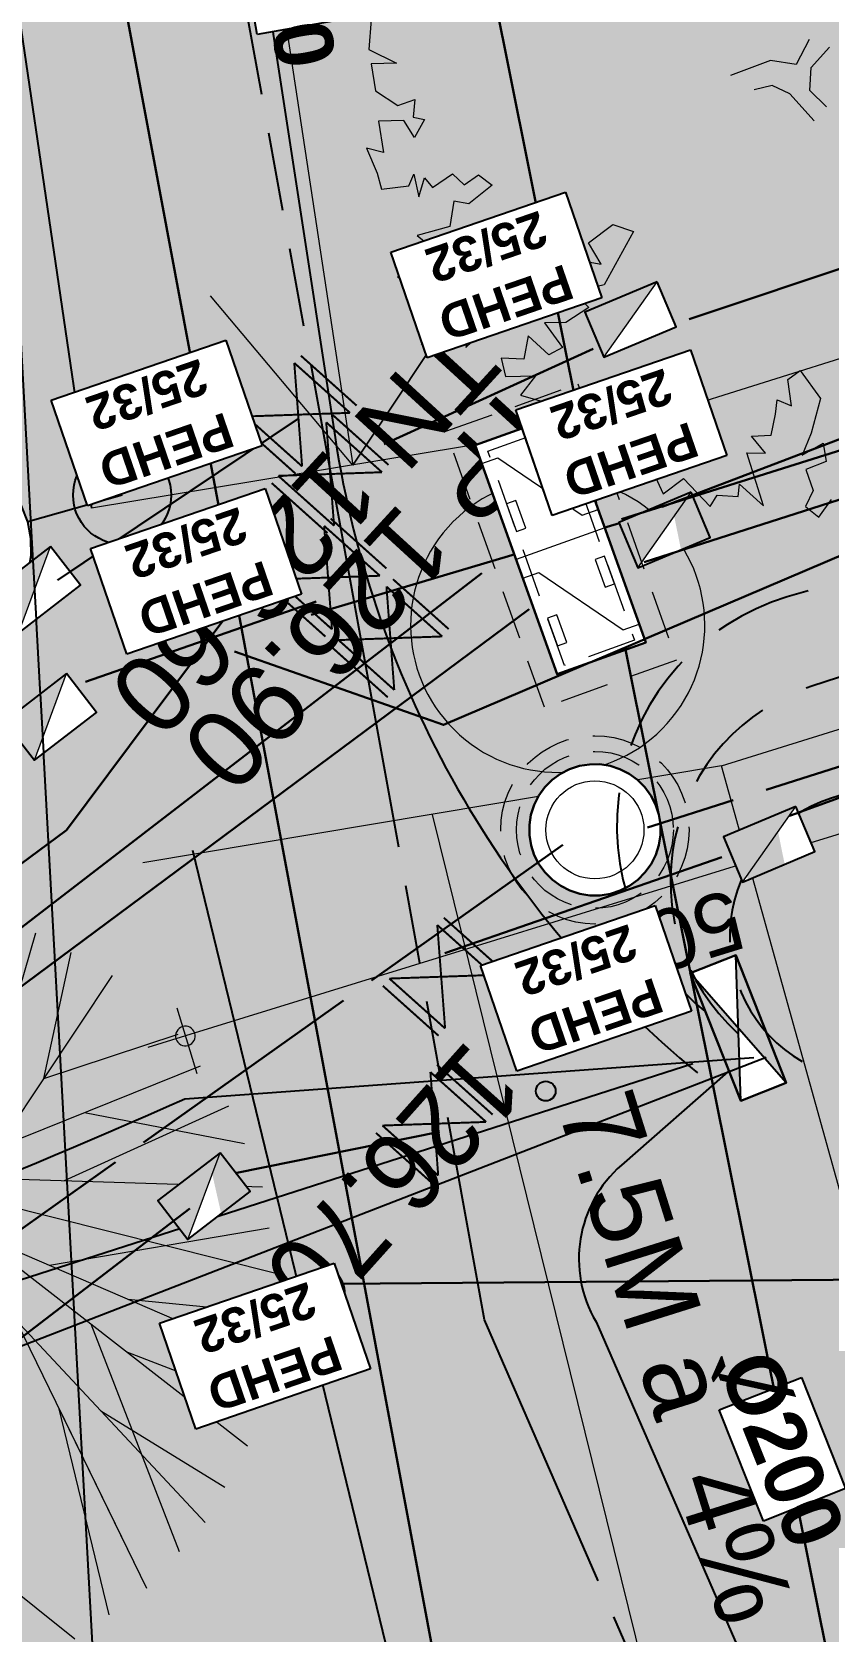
# Model space of a CAD drawing. Header units: metres. Extents: x -2858 to 512, y -1995 to 1252.
# Drawn here: x -434.1 to -430.03, y -148.39 to -140.23 of the extents above; entities that cross this region are included whole.
import ezdxf
from ezdxf.enums import TextEntityAlignment as Align
from ezdxf.lldxf.tags import DXFTag

# ---------------------------------------------------------------- set-up
doc = ezdxf.new("R2010")
doc.units = ezdxf.units.M
doc.header["$PDMODE"] = 33
doc.header["$PDSIZE"] = 0.1
for name, pattern in [('AEP-2', [3.9, 2.5, -0.2, 0.4, -0.2, 0.4, -0.2]), ('AEP-3', [3.3, 2.5, -0.2, 0.4, -0.2]), ('CACHE', [0.375, 0.25, -0.125]), ('CACHEX1', [0.375, 0.25, -0.125]), ('CACHEX2', [0.75, 0.5, -0.25]), ('EU-160', [1.425, 1.25, -0.175]), ('EU-200', [2.85, 2.5, -0.35])]:
    doc.linetypes.add(name, pattern=pattern)
for name, color, linetype in [('&G_05_VU_02', 7, 'Continuous'), ('06-EU-TXT', 24, 'Continuous'), ('07-AEP-CFR', 94, 'Continuous'), ('07-AEP-RES', 94, 'AEP-2'), ('07-AEP-TXT', 94, 'Continuous'), ('0801 RES AEP EQUIPMT', 5, 'Continuous'), ('09-BT-4X35+TPC75', 1, 'CACHEX2'), ('09-BT-CFR', 1, 'Continuous'), ('09-BT-RES', 1, 'BT3X150'), ('10-ECL-LUM', 32, 'Continuous'), ('1002 RES HTA TXT', 1, 'Continuous'), ('Calque commun', 7, 'Continuous'), ('Calque14', 7, 'Continuous'), ('Calque15', 7, 'Continuous'), ('Textes', 7, 'Continuous')]:
    doc.layers.add(name, color=color, linetype=linetype)
doc.layers.add('03-HCH-15x30-0 à 10cm', color=7, linetype='Continuous', lineweight=0, true_color=0xb3ffff)
for name, color, linetype, lineweight in [('05.2-EP-400PVC', 5, 'Continuous', 30), ('06-EU-160PVC', 24, 'EU-160', 30), ('06-EU-200PVC', 24, 'EU-200', 30), ('06-EU-RGD', 24, 'Continuous', 30), ('07-AEP-BRT', 94, 'AEP-3', 30), ('11-TEL-PVC45X3', 6, 'Continuous', 30), ('11-TEL-RGD', 6, 'Continuous', 30)]:
    doc.layers.add(name, color=color, linetype=linetype, lineweight=lineweight)
doc.layers.add('06-EU-PAR', color=24, linetype='CACHE', lineweight=0, plot=False)
doc.layers.add('11-TEL-PAR', color=6, linetype='CACHEX1', lineweight=0, plot=False)
doc.styles.add('ARIAL GRAS', font='arialbd.ttf')
doc.styles.add('Arial12', font='arial.ttf', dxfattribs={"width": 0.9, "height": 0.41584})
doc.styles.add('Arial18', font='arial.ttf', dxfattribs={"height": 0.309252})
doc.styles.add('Arial7', font='arial.ttf', dxfattribs={"height": 0.395842})
doc.linetypes.add('BT3X150', pattern='A,1.5,-0.05,[133,ltypeshp.shx,S=0.05,R=0,X=-0.05,Y=0],-0.05,1.5,-0.15,0.4,-0.15,0.4,-0.15', length=4.35)
tags = doc.linetypes.add('DOT2', pattern=[0.125, 0, -0.125]).pattern_tags.tags
tags[6:7] = [DXFTag(74, 4), DXFTag(75, 0), DXFTag(340, '0'), DXFTag(46, 1.0), DXFTag(50, 0.0), DXFTag(44, 0.0), DXFTag(45, 0.0)]
tags[4:5] = [DXFTag(74, 4), DXFTag(75, 0), DXFTag(340, '0'), DXFTag(46, 1.0), DXFTag(50, 0.0), DXFTag(44, 0.0), DXFTag(45, 0.0)]
tags = doc.linetypes.add('HIDDEN2', pattern=[0.1875, 0.125, -0.0625]).pattern_tags.tags
tags[6:7] = [DXFTag(74, 4), DXFTag(75, 0), DXFTag(340, '0'), DXFTag(46, 1.0), DXFTag(50, 0.0), DXFTag(44, 0.0), DXFTag(45, 0.0)]
tags[4:5] = [DXFTag(74, 4), DXFTag(75, 0), DXFTag(340, '0'), DXFTag(46, 1.0), DXFTag(50, 0.0), DXFTag(44, 0.0), DXFTag(45, 0.0)]

# ---------------------------------------------------------------- blocks, each defined once
blk = doc.blocks.new('EU-RG800')
at = {"color": 255, "lineweight": 0}
blk.add_wipeout([(0, 0.335), (-0.0524, 0.3309), (-0.1035, 0.3186), (-0.1521, 0.2985), (-0.1969, 0.271), (-0.2369, 0.2369), (-0.271, 0.1969), (-0.2985, 0.1521), (-0.3186, 0.1035), (-0.3309, 0.0524), (-0.335, 0), (-0.3309, -0.0524), (-0.3186, -0.1035), (-0.2985, -0.1521), (-0.271, -0.1969), (-0.2369, -0.2369), (-0.1969, -0.271), (-0.1521, -0.2985), (-0.1035, -0.3186), (-0.0524, -0.3309), (0, -0.335), (0.0524, -0.3309), (0.1035, -0.3186), (0.1521, -0.2985), (0.1969, -0.271), (0.2369, -0.2369), (0.271, -0.1969), (0.2985, -0.1521), (0.3186, -0.1035), (0.3309, -0.0524), (0.335, 0), (0.3309, 0.0524), (0.3186, 0.1035), (0.2985, 0.1521), (0.271, 0.1969), (0.2369, 0.2369), (0.1969, 0.271), (0.1521, 0.2985), (0.1035, 0.3186), (0.0524, 0.3309)], dxfattribs=at)
at = {"flags": 128}
blk.add_lwpolyline([(-0.1969, -0.271), (-0.1521, -0.2985), (-0.1035, -0.3186), (-0.0524, -0.3309), (0, -0.335), (0.0524, -0.3309), (0.1035, -0.3186), (0.1521, -0.2985), (0.1969, -0.271), (0.2369, -0.2369), (0.271, -0.1969), (0.2985, -0.1521), (0.3186, -0.1035), (0.3309, -0.0524), (0.335, 0), (0.3309, 0.0524), (0.3186, 0.1035), (0.2985, 0.1521), (0.271, 0.1969), (0.2369, 0.2369), (0.1969, 0.271), (0.1521, 0.2985), (0.1035, 0.3186), (0.0524, 0.3309), (0, 0.335), (-0.0524, 0.3309), (-0.1035, 0.3186), (-0.1521, 0.2985), (-0.1969, 0.271), (-0.2369, 0.2369), (-0.271, 0.1969), (-0.2985, 0.1521), (-0.3186, 0.1035), (-0.3309, 0.0524), (-0.335, 0), (-0.3309, -0.0524), (-0.3186, -0.1035), (-0.2985, -0.1521), (-0.271, -0.1969), (-0.2369, -0.2369)], close=True, dxfattribs=at)
at = {"lineweight": 9}
blk.add_circle((0, 0), 0.25, dxfattribs=at)
at = {"layer": '06-EU-PAR'}
for radius in [0.48, 0.4]:
    blk.add_circle((0, 0), radius, dxfattribs=at)
blk = doc.blocks.new('ECL-LUM1')
at = {"true_color": 0xf8991e}
h = blk.add_hatch(color=30, dxfattribs=at)
h.dxf.hatch_style = 1
edge = h.paths.add_edge_path()
edge.add_arc((0, 0), 0.125, 0, 360)
at = {"color": 30, "true_color": 0xf8991e}
blk.add_circle((0, 0), 0.125, dxfattribs=at)
at = {"color": 30, "lineweight": 0, "true_color": 0xf8991e}
blk.add_wipeout([(0, 0.75), (-0.0434, 0.7462), (-0.0855, 0.7349), (-0.125, 0.7165), (-0.1607, 0.6915), (-0.1915, 0.6607), (-0.2165, 0.625), (-0.2349, 0.5855), (-0.2462, 0.5434), (-0.25, 0.5), (-0.2462, 0.4566), (-0.2349, 0.4145), (-0.2165, 0.375), (-0.1915, 0.3393), (-0.1607, 0.3085), (-0.125, 0.2835), (-0.0855, 0.2651), (-0.0434, 0.2538), (0, 0.25), (0.0434, 0.2538), (0.0855, 0.2651), (0.125, 0.2835), (0.1607, 0.3085), (0.1915, 0.3393), (0.2165, 0.375), (0.2349, 0.4145), (0.2462, 0.4566), (0.25, 0.5), (0.2462, 0.5434), (0.2349, 0.5855), (0.2165, 0.625), (0.1915, 0.6607), (0.1607, 0.6915), (0.125, 0.7165), (0.0855, 0.7349), (0.0434, 0.7462)], dxfattribs=at)
at = {"layer": '&G_05_VU_02'}
h = blk.add_hatch(dxfattribs=at)
h.set_pattern_fill('ANGLE', color=256)
h.set_pattern_definition([(0, (0, 0), (0, 6.985), [5.08, -1.905]), (90, (0, 0), (-6.985, 4e-16), [5.08, -1.905])])
h.paths.add_polyline_path([(0, 0.75), (-0.0434, 0.7462), (-0.0855, 0.7349), (-0.125, 0.7165), (-0.1607, 0.6915), (-0.1915, 0.6607), (-0.2165, 0.625), (-0.2349, 0.5855), (-0.2462, 0.5434), (-0.25, 0.5), (-0.2462, 0.4566), (-0.2349, 0.4145), (-0.2165, 0.375), (-0.1915, 0.3393), (-0.1607, 0.3085), (-0.125, 0.2835), (-0.0855, 0.2651), (-0.0434, 0.2538), (0, 0.25), (0.0434, 0.2538), (0.0855, 0.2651), (0.125, 0.2835), (0.1607, 0.3085), (0.1915, 0.3393), (0.2165, 0.375), (0.2349, 0.4145), (0.2462, 0.4566), (0.25, 0.5), (0.2462, 0.5434), (0.2349, 0.5855), (0.2165, 0.625), (0.1915, 0.6607), (0.1607, 0.6915), (0.125, 0.7165), (0.0855, 0.7349), (0.0434, 0.7462)])
at = {"color": 30, "true_color": 0xf8991e, "flags": 128}
blk.add_lwpolyline([(0, 0.75), (-0.0434, 0.7462), (-0.0855, 0.7349), (-0.125, 0.7165), (-0.1607, 0.6915), (-0.1915, 0.6607), (-0.2165, 0.625), (-0.2349, 0.5855), (-0.2462, 0.5434), (-0.25, 0.5), (-0.2462, 0.4566), (-0.2349, 0.4145), (-0.2165, 0.375), (-0.1915, 0.3393), (-0.1607, 0.3085), (-0.125, 0.2835), (-0.0855, 0.2651), (-0.0434, 0.2538), (0, 0.25), (0.0434, 0.2538), (0.0855, 0.2651), (0.125, 0.2835), (0.1607, 0.3085), (0.1915, 0.3393), (0.2165, 0.375), (0.2349, 0.4145), (0.2462, 0.4566), (0.25, 0.5), (0.2462, 0.5434), (0.2349, 0.5855), (0.2165, 0.625), (0.1915, 0.6607), (0.1607, 0.6915), (0.125, 0.7165), (0.0855, 0.7349), (0.0434, 0.7462)], close=True, dxfattribs=at)
blk.add_lwpolyline([(0, 0), (0, 0.25)], dxfattribs=at)
blk = doc.blocks.new('BT-REMBT')
at = {"color": 255, "lineweight": 0}
blk.add_wipeout([(0.05, 0), (0.05, 0.1), (-0.05, 0.1), (-0.05, 0)], dxfattribs=at)
h = blk.add_hatch(color=256)
h.dxf.hatch_style = 1
h.paths.add_polyline_path([(0.05, 0), (0, 0.05), (-0.05, 0)])
h.paths.add_polyline_path([(0, 0.05), (0.05, 0.1), (-0.05, 0.1)])
for points in [[(-0.05, 0.1), (-0.05, 0), (0.05, 0), (0.05, 0.1)], [(0.05, 0.1), (0.05, 0), (-0.05, 0), (-0.05, 0.1)], [(0.05, 0), (0.05, 0.1), (-0.05, 0.1), (-0.05, 0)]]:
    blk.add_lwpolyline(points, close=True)
at = {"flags": 128}
for points in [[(0.05, 0.1), (-0.05, 0)], [(0.05, 0), (-0.05, 0.1)]]:
    blk.add_lwpolyline(points, dxfattribs=at)
blk = doc.blocks.new('COFFRET')
at = {"color": 255, "lineweight": 0}
blk.add_wipeout([(-0.05, 0), (0.05, 0), (0.05, 0.1), (-0.05, 0.1)], dxfattribs=at)
at = {"lineweight": 0}
h = blk.add_hatch(color=256, dxfattribs=at)
h.dxf.hatch_style = 1
h.paths.add_polyline_path([(0.05, 0.1), (-0.05, 0), (0.05, 0)])
blk.add_lwpolyline([(-0.05, 0), (0.05, 0), (0.05, 0.1), (-0.05, 0.1)], close=True)
at = {"lineweight": 0, "flags": 128}
blk.add_lwpolyline([(0.05, 0.1), (-0.05, 0)], dxfattribs=at)
blk = doc.blocks.new('AEP-TE-VANNE')
h = blk.add_hatch(color=83)
h.dxf.hatch_style = 1
h.paths.add_polyline_path([(-0.1831, -0.1907), (-0.1831, 0.1907), (0.1831, -0.1907), (0.1831, 0.1907)])
at = {"color": 83, "linetype": 'ByBlock', "lineweight": -2, "const_width": 0.01}
for points in [[(-0.2331, 0.1907), (-0.2331, -0.1907)], [(0.1831, -0.1907), (-0.1831, 0.1907)], [(-0.1831, -0.1907), (0.1831, 0.1907)], [(-0.1831, -0.1907), (-0.1831, 0.1907)], [(0.1831, -0.1907), (0.1831, 0.1907)], [(0.2331, 0.1907), (0.2331, -0.1907)]]:
    blk.add_lwpolyline(points, dxfattribs=at)
blk = doc.blocks.new('TEL-L2C')
at = {"color": 255}
blk.add_wipeout([(-0.62, 0.24), (0.62, 0.24), (0.62, -0.24), (-0.62, -0.24)], dxfattribs=at)
blk.add_lwpolyline([(-0.62, 0.24), (0.62, 0.24), (0.62, -0.24), (-0.62, -0.24)], close=True)
at = {"lineweight": 9, "flags": 128}
for points in [[(-0.52, -0.24), (-0.52, -0.1535), (-0.1, 0.1535), (-0.1, 0.24)], [(0, 0.24), (0, -0.24)], [(0.1, -0.24), (0.1, -0.1535), (0.52, 0.1535), (0.52, 0.24)]]:
    blk.add_lwpolyline(points, dxfattribs=at)
at = {"lineweight": 9}
for points in [[(-0.485, 0.19), (-0.485, 0.14), (-0.335, 0.14), (-0.335, 0.19)], [(0.135, 0.19), (0.135, 0.14), (0.285, 0.14), (0.285, 0.19)], [(-0.135, -0.19), (-0.135, -0.14), (-0.285, -0.14), (-0.285, -0.19)], [(0.485, -0.19), (0.485, -0.14), (0.335, -0.14), (0.335, -0.19)]]:
    blk.add_lwpolyline(points, close=True, dxfattribs=at)
at = {"layer": '11-TEL-PAR'}
for points in [[(-0.7375, 0.3575), (0.7575, 0.3575), (0.7575, -0.3575), (-0.7375, -0.3575)], [(-0.57, 0.19), (0.59, 0.19), (0.59, -0.19), (-0.57, -0.19)]]:
    blk.add_lwpolyline(points, close=True, dxfattribs=at)
blk = doc.blocks.new('PointTopo_SPE')
at = {"layer": 'Calque commun', "color": 1, "linetype": 'ByBlock', "lineweight": -2}
blk.add_point((0, 0), dxfattribs=at)
blk = doc.blocks.new('geometrebondepartleger')
at = {"layer": 'Calque14', "color": 0, "linetype": 'ByBlock', "lineweight": -2}
blk.add_blockref('PointTopo_SPE', (114.0775, 113.7889, 205.6995), dxfattribs=at)
at = {"layer": 'Calque15', "color": 1, "linetype": 'ByBlock', "lineweight": -2, "style": 'Arial12', "width": 0.9}
blk.add_text('126.70', height=0.41584, dxfattribs=at).set_placement((114.1375, 113.7289, 205.6995), align=Align.TOP_LEFT)
blk = doc.blocks.new('new346')
at = {"layer": 'Calque commun', "color": 1, "linetype": 'Continuous', "lineweight": 9}
blk.add_arc((0, 0), 0.5, 0, 359.99941, dxfattribs=at)
blk = doc.blocks.new('DimLine7012')
at = {"layer": 'Calque commun', "color": 1, "linetype": 'Continuous', "lineweight": 9}
for p, q in [((40.5388, 103.5059), (44.8625, 100.909)), ((44.7852, 100.7804), (44.9654, 101.0804)), ((44.8625, 100.909), (45.0339, 100.806))]:
    blk.add_line(p, q, dxfattribs=at)
at = {"layer": 'Calque commun', "color": 1, "linetype": 'Continuous', "lineweight": 9, "xscale": 0.1000000053253359, "yscale": 0.1000000053253359, "zscale": 0.1000000053253359, "rotation": 329.0092148889698}
blk.add_blockref('new346', (44.8625, 100.909), dxfattribs=at)
at = {"layer": 'Calque commun', "color": 1, "linetype": 'Continuous', "lineweight": 9, "style": 'Arial18'}
blk.add_text('504', height=0.30925, rotation=329.00921, dxfattribs=at).set_placement((42.7058, 102.216), align=Align.BOTTOM_CENTER)
blk = doc.blocks.new('arb05')
at = {"layer": 'Calque commun', "color": 82, "linetype": 'Continuous', "lineweight": 9}
for p, q in [((-0.738, 1.098), (-0.033, 2.484)), ((-0.672, 0.147), (0.28, 2.484)), ((-0.438, 0.722), (-0.28, 2.484)), ((-0.203, 1.3), (0.28, 2.484)), ((-0.672, 0.147), (-0.826, 2.36)), ((-0.367, 1.515), (-0.532, 2.427)), ((-0.203, 1.3), (0.567, 2.419)), ((0.935, 0.345), (0.826, 2.36)), ((-0.759, 1.392), (-1.08, 2.237)), ((-0.672, 0.147), (-1.33, 2.117)), ((-1.014, 1.17), (-1.568, 1.927)), ((-0.726, -0.215), (-1.768, 1.768)), ((-0.841, 0.651), (-1.953, 1.536)), ((-0.899, -0.122), (-2.117, 1.33)), ((-1.715, 0.169), (-2.247, 1.06)), ((-1.306, 0.363), (-2.36, 0.826)), ((-1.19, -0.09), (-2.429, 0.522)), ((-1.704, -0.168), (-2.484, 0.28)), ((-1.287, -0.108), (-2.484, -0.28)), ((-1.704, -0.168), (-2.417, -0.574)), ((-0.899, -0.122), (-2.36, -0.826))]:
    blk.add_line(p, q, dxfattribs=at)
blk = doc.blocks.new('arb5')
at = {"layer": 'Calque commun', "color": 0, "linetype": 'ByBlock', "lineweight": -2}
for p, q in [((0.9962, 1.0121), (0.9675, 1.0084)), ((0.998, 0.9893), (0.9962, 1.0121)), ((0.9751, 0.9827), (0.998, 0.9893)), ((0.9197, 0.9497), (0.9348, 0.9693)), ((0.9348, 0.9693), (0.9611, 0.9561)), ((0.9611, 0.9561), (0.9751, 0.9827)), ((0.9503, 0.9396), (0.9197, 0.9497)), ((1.0351, 0.9476), (0.998, 0.8829)), ((1.0356, 0.9043), (1.0351, 0.9476)), ((0.878, 0.9067), (0.9206, 0.9288)), ((0.9206, 0.9288), (0.9503, 0.9396)), ((0.8689, 0.8614), (0.878, 0.9067)), ((0.9815, 0.9019), (0.9773, 0.8724)), ((0.998, 0.8829), (0.9815, 0.9019)), ((1.0486, 0.914), (1.0356, 0.9043)), ((1.0662, 0.8922), (1.0486, 0.914)), ((0.9113, 0.8847), (0.8885, 0.8573)), ((0.9182, 0.865), (0.9113, 0.8847)), ((0.9586, 0.8911), (0.934, 0.8767)), ((0.9773, 0.8724), (0.9586, 0.8911)), ((1.0839, 0.8952), (1.0662, 0.8922)), ((1.0804, 0.844), (1.0839, 0.8952)), ((0.8885, 0.8573), (0.8689, 0.8614)), ((0.934, 0.8767), (0.9182, 0.865)), ((1.1139, 0.8378), (1.0804, 0.844)), ((1.1018, 0.8092), (1.1139, 0.8378)), ((1.0605, 0.8126), (1.0912, 0.823)), ((1.097, 0.8013), (1.0605, 0.8126)), ((1.0912, 0.823), (1.1018, 0.8092)), ((1.0041, 0.7764), (1.0426, 0.797)), ((1.0426, 0.797), (1.0652, 0.772)), ((1.0936, 0.7718), (1.097, 0.8013)), ((1.0246, 0.7616), (1.0041, 0.7764)), ((1.0652, 0.772), (1.0936, 0.7718)), ((1.0432, 0.7367), (1.0246, 0.7616)), ((1.069, 0.7495), (1.0432, 0.7367)), ((1.0767, 0.7376), (1.069, 0.7495)), ((1.0964, 0.7276), (1.0767, 0.7376)), ((1.11, 0.7086), (1.0964, 0.7276)), ((1.1287, 0.7214), (1.11, 0.7086)), ((1.1362, 0.6768), (1.1287, 0.7214)), ((1.1686, 0.6422), (1.1362, 0.6768)), ((0.5851, 0.6489), (0.584, 0.6182)), ((0.6099, 0.6496), (0.6055, 0.6015)), ((1.1319, 0.6355), (1.1686, 0.6422)), ((1.1455, 0.6078), (1.1319, 0.6355)), ((0.5602, 0.5987), (0.5236, 0.5982)), ((0.584, 0.6182), (0.5602, 0.5987)), ((0.6055, 0.6015), (0.6132, 0.5766)), ((1.0526, 0.5663), (1.0608, 0.6065)), ((1.0608, 0.6065), (1.0804, 0.5996)), ((1.0804, 0.5996), (1.0801, 0.5622)), ((1.1131, 0.6053), (1.1455, 0.6078)), ((1.1405, 0.5763), (1.1131, 0.6053)), ((0.5344, 0.5714), (0.5707, 0.5809)), ((0.5707, 0.5809), (0.5902, 0.5523)), ((0.8823, 0.5716), (0.9613, 0.5907)), ((0.9613, 0.5907), (0.9965, 0.5668)), ((0.9965, 0.5668), (0.9976, 0.5963)), ((0.9976, 0.5963), (1.033, 0.587)), ((1.033, 0.587), (1.0526, 0.5663)), ((1.0801, 0.5622), (1.107, 0.5786)), ((1.107, 0.5786), (1.1265, 0.5559)), ((0.6132, 0.5766), (0.6337, 0.5627)), ((0.8939, 0.5448), (0.8823, 0.5716)), ((0.9434, 0.5692), (0.9341, 0.5377)), ((0.9559, 0.5502), (0.9434, 0.5692)), ((1.1265, 0.5559), (1.1405, 0.5763)), ((0.5902, 0.5523), (0.6138, 0.5403)), ((0.6138, 0.5403), (0.6412, 0.5263)), ((0.9341, 0.5377), (0.8939, 0.5448)), ((0.9767, 0.5453), (0.9559, 0.5502)), ((1.0313, 0.4806), (0.9767, 0.5453)), ((1.0779, 0.5354), (1.0313, 0.4806)), ((1.0827, 0.5008), (1.0779, 0.5354)), ((1.1143, 0.5135), (1.0827, 0.5008)), ((1.1478, 0.5112), (1.1143, 0.5135)), ((1.132, 0.5023), (1.1478, 0.5112)), ((1.1446, 0.4896), (1.132, 0.5023)), ((1.1218, 0.461), (1.1446, 0.4896)), ((1.1462, 0.4502), (1.1218, 0.461)), ((1.1295, 0.4334), (1.1462, 0.4502)), ((1.1397, 0.3801), (1.1295, 0.4334)), ((0.9644, 0.3905), (1.0038, 0.3843)), ((0.9662, 0.3677), (0.9644, 0.3905)), ((1.0146, 0.3673), (1.0432, 0.386)), ((1.0432, 0.386), (1.0816, 0.362)), ((1.0799, 0.3924), (1.1015, 0.3824)), ((1.0816, 0.362), (1.0799, 0.3924)), ((1.1015, 0.3824), (1.1202, 0.4039)), ((1.1202, 0.4039), (1.1397, 0.3801)), ((0.989, 0.3627), (0.9662, 0.3677)), ((1.0038, 0.3843), (1.0146, 0.3673)), ((0.9888, 0.3411), (0.989, 0.3627)), ((1.0203, 0.3338), (0.9888, 0.3411)), ((1.0182, 0.3172), (1.0203, 0.3338)), ((1.0419, 0.3288), (1.0182, 0.3172)), ((1.024, 0.3034), (1.0419, 0.3288)), ((1.0398, 0.3091), (1.024, 0.3034)), ((1.068, 0.2853), (1.0398, 0.3091)), ((1.0561, 0.2665), (1.068, 0.2853)), ((0.9606, 0.2645), (0.9871, 0.271)), ((0.9684, 0.2514), (0.9606, 0.2645)), ((0.9871, 0.271), (0.9802, 0.2454)), ((1.0411, 0.2331), (1.0561, 0.2665)), ((0.9494, 0.237), (0.9684, 0.2514)), ((0.971, 0.2258), (0.9494, 0.237)), ((0.9802, 0.2454), (1.0036, 0.2208)), ((1.0036, 0.2208), (1.0303, 0.254)), ((1.0303, 0.254), (1.0411, 0.2331)), ((0.9766, 0.1903), (0.971, 0.2258)), ((0.9304, 0.1859), (0.9539, 0.162)), ((0.9419, 0.1464), (0.9304, 0.1859)), ((0.9539, 0.162), (0.9766, 0.1903)), ((0.9102, 0.1219), (0.9419, 0.1464))]:
    blk.add_line(p, q, dxfattribs=at)

msp = doc.modelspace()

# ---------------------------------------------------------------- hatches: boundary and pattern name
at = {"layer": 'Calque commun', "linetype": 'HIDDEN2', "lineweight": 9}
h = msp.add_hatch(color=41, dxfattribs=at)
h.paths.add_polyline_path([(-408.9105, -62.4795), (-409.7596, -58.1117), (-409.7893, -58.1171)])
h.paths.add_polyline_path([(-450.7786, -119.3146), (-449.6678, -120.7639), (-448.757, -120.0594), (-448.7772, -120.0997), (-448.7438, -120.0753), (-448.2528, -120.7086), (-451.897, -123.4838), (-452.4958, -122.6849), (-452.5534, -122.7298), (-451.897, -123.4838), (-455.8276, -126.5781), (-460.1355, -129.9122), (-460.7697, -129.0492), (-460.3033, -128.6879), (-461.2551, -127.4332), (-464.3896, -129.8379), (-464.3903, -129.8454), (-463.2564, -131.3016), (-463.2285, -131.3057), (-463.245, -131.3161), (-461.0184, -134.1755), (-460.2371, -133.5702), (-458.396, -132.1437), (-459.0265, -131.33), (-447.9265, -122.7163), (-449.1388, -123.6691), (-449.8682, -125.5974), (-449.2358, -126.6085), (-448.2443, -127.6064), (-447.3508, -128.3646), (-446.4602, -128.8598), (-445.5546, -129.3492), (-443.9465, -129.7845), (-442.9373, -129.852), (-442.1207, -129.8745), (-440.6198, -129.7329), (-440.2381, -128.887), (-438.7155, -129.5126), (-436.659, -125.0954), (-433.5778, -144.4986), (-433.561, -144.4758), (-431.9654, -150.2619), (-431.4121, -152.1974), (-431.817, -152.5063), (-433.5131, -150.408), (-433.8755, -149.9663), (-433.8693, -149.9672), (-437.1613, -145.8945), (-441.7526, -149.4365), (-442.5822, -148.3623), (-444.0089, -149.4549), (-444.5139, -149.848), (-446.2901, -151.167), (-446.2901, -151.167), (-446.29, -151.1669), (-446.2915, -151.1653), (-447.2338, -149.9017), (-442.0165, -145.8595), (-441.0742, -147.123), (-441.0031, -147.0679), (-440.9816, -147.1108), (-444.008, -149.456), (-442.0581, -151.9926), (-438.1341, -148.9528), (-437.4495, -148.3951), (-432.3548, -154.8476), (-430.5497, -153.7774), (-429.6771, -155.3757), (-425.8249, -160.7768), (-438.4842, -170.4805), (-439.1888, -169.5676), (-434.6381, -166.0413), (-435.5592, -164.7617), (-439.8989, -168.0247), (-439.6882, -168.2993), (-440.4257, -168.865), (-440.6418, -168.5833), (-441.5879, -169.2946), (-440.6217, -170.6006), (-440.6378, -170.5764), (-439.8972, -171.5378), (-438.7099, -173.0961), (-440.3145, -174.3179), (-438.6943, -173.1167), (-440.3065, -174.3305), (-436.8272, -178.7864), (-436.8248, -178.784), (-436.826, -178.7865), (-435.5957, -178.8113), (-434.3231, -178.6786), (-432.7245, -178.3249), (-432.0744, -177.9386), (-431.2308, -177.4403), (-432.855, -175.4027), (-431.7706, -174.5384), (-434.2333, -171.4489), (-436.4045, -173.1453), (-437.1957, -172.0687), (-437.2573, -171.99), (-437.3386, -171.9231), (-424.7964, -162.2687), (-423.6714, -163.7983), (-423.7595, -163.8226), (-421.2979, -162.0738), (-421.2978, -162.0701), (-420.4488, -161.474), (-412.4056, -155.5822), (-410.7392, -154.308), (-411.1027, -153.1116), (-411.5596, -151.5921), (-417.8543, -153.576), (-417.0487, -156.3556), (-417.0487, -156.3555), (-417.1326, -155.9674), (-416.9296, -156.6648), (-422.3, -160.5988), (-427.2247, -153.6479), (-427.2085, -153.6369), (-428.725, -150.7554), (-429.3845, -148.3877), (-429.726, -147.1616), (-430.9017, -142.1858), (-432.9877, -129.2655), (-433.7175, -123.7908), (-434.6361, -121.1917), (-436.6055, -116.0031), (-437.3403, -114.3471), (-437.9297, -113.0189), (-440.2323, -104.5178), (-440.1717, -101.7714), (-439.085, -99.2605), (-437.511, -97.5025), (-425.8354, -88.2352), (-425.7416, -88.1732), (-421.5081, -85.7174), (-421.4923, -85.7918), (-421.0181, -87.6487), (-419.82, -87.0265), (-419.9897, -86.3571), (-401.778, -82.1186), (-402.1032, -80.7693), (-415.8972, -84.0425), (-416.666, -80.9278), (-418.8787, -81.5052), (-418.8493, -81.4551), (-418.8788, -81.4627), (-419.37, -79.1746), (-417.2204, -78.6934), (-417.21, -78.7357), (-417.21, -78.7357), (-417.2012, -78.7198), (-417.2131, -78.6886), (-417.1793, -78.6804), (-417.1567, -78.6397), (-417.1974, -78.6489), (-417.5783, -77.1677), (-421.6408, -78.0714), (-420.6899, -82.0267), (-420.6591, -81.9767), (-420.6296, -82.0921), (-422.661, -82.9373), (-424.2923, -83.6882), (-425.2809, -84.2428), (-427.2525, -85.7232), (-427.2525, -85.7232), (-427.2575, -85.7151), (-440.1812, -95.6952), (-442.2129, -98.0964), (-443.3375, -101.2613), (-443.2278, -105.2285), (-445.793, -104.2298), (-449.3902, -101.2078), (-449.4595, -101.1182), (-450.4102, -102.0196), (-450.4102, -102.0197), (-450.3342, -102.1122), (-446.4981, -105.3503), (-443.6994, -106.4399), (-442.9075, -106.6618), (-441.1065, -113.2562), (-438.1553, -120.3886), (-438.9187, -122.0804), (-445.7744, -119.0265), (-447.4172, -116.7458), (-448.2107, -117.3519), (-448.2493, -117.3959)])
h.paths.add_polyline_path([(-437.8925, -174.2954), (-437.8925, -174.2954), (-438.0143, -174.1367), (-436.5263, -172.9866), (-436.4045, -173.1453), (-437.7339, -174.1736), (-435.2932, -177.2808), (-434.1654, -176.4088), (-434.076, -176.3403), (-433.954, -176.4961), (-435.3212, -177.5739), (-435.4469, -177.4177), (-435.4506, -177.4042)], flags=16)
h.paths.add_polyline_path([(-436.671, -125.0201), (-436.6652, -125.0563), (-436.7163, -125.0003)], flags=16)
h.paths.add_polyline_path([(-444.6541, -123.6578), (-443.834, -121.8405), (-443.8011, -121.8553), (-443.7382, -121.7191), (-440.0248, -123.3699), (-440.0952, -123.5259), (-439.6509, -123.7198), (-439.6595, -123.7223), (-440.0952, -123.5259), (-440.9173, -125.3476), (-440.9173, -125.3476), (-441.7471, -127.1865), (-441.8017, -127.3041), (-445.5355, -125.61), (-445.3034, -125.1106)], flags=16)
h.paths.add_polyline_path([(-405.5887, -165.1444), (-405.5155, -165.2463), (-405.4356, -165.0989)])
at = {"layer": 'Calque commun', "linetype": 'Continuous', "lineweight": 9}
msp.add_hatch(color=41, dxfattribs=at).paths.add_polyline_path([(-422.4855, -136.6164), (-418.259, -135.2843), (-418.1957, -135.5785), (-417.3092, -135.2991), (-417.3725, -135.0049), (-416.1817, -134.6297), (-415.6263, -136.453), (-417.8224, -137.1421), (-417.5521, -137.9992), (-414.2421, -136.9959), (-413.7123, -138.672), (-407.2048, -136.6069), (-416.3215, -108.1295), (-426.7356, -111.4971), (-426.3226, -112.8114), (-436.5768, -115.9928), (-437.3848, -114.3529), (-430.2877, -112.2072), (-430.5834, -111.3044), (-430.1389, -111.173), (-431.2207, -107.7393), (-425.0733, -105.8202), (-424.1341, -108.7691), (-416.7589, -106.3802), (-421.2601, -86.9562), (-419.855, -87.0412), (-415.3275, -106.9706), (-405.4636, -137.7871), (-414.9354, -140.6742), (-415.3678, -139.2557), (-423.8691, -141.8908), (-422.9913, -145.0736), (-429.697, -147.1526), (-430.487, -143.9411), (-430.8647, -142.1729), (-418.9834, -138.4479), (-419.3653, -137.237), (-422.009, -138.1285)])
h = msp.add_hatch(color=71, dxfattribs=at)
h.paths.add_polyline_path([(-430.873, -142.1755), (-418.9834, -138.4479), (-419.0757, -138.1552), (-419.3653, -137.237), (-422.009, -138.1285), (-422.128, -137.744), (-422.015, -138.1408), (-422.0154, -138.1409), (-421.9338, -138.3669), (-428.2376, -140.3537), (-428.3128, -140.1153), (-428.6032, -139.1937), (-429.1482, -139.3654), (-429.4276, -138.4789), (-429.4446, -138.4843), (-429.724, -137.5978), (-429.1765, -137.4253), (-428.8971, -138.3117), (-428.8826, -138.3072), (-432.368, -127.2485), (-426.0734, -125.2645), (-426.8691, -122.7401), (-420.6133, -120.7684), (-421.6165, -117.6414), (-415.3342, -115.7697), (-409.4283, -134.1671), (-409.4599, -134.177), (-409.3578, -134.3247), (-415.6391, -136.383), (-415.7162, -136.1384), (-415.7261, -136.1415), (-415.6263, -136.453), (-417.8224, -137.1421), (-417.6444, -137.7064), (-417.6444, -137.7064), (-417.5521, -137.9992), (-414.5106, -137.075), (-414.2421, -136.9959), (-413.7123, -138.672), (-411.1914, -137.8878), (-407.2048, -136.6069), (-416.3215, -108.1295), (-418.3622, -108.7894), (-418.3622, -108.7894), (-423.6907, -110.5125), (-423.6907, -110.5124), (-423.6907, -110.5125), (-423.6907, -110.5125), (-426.7356, -111.4971), (-426.3226, -112.8114), (-426.3623, -112.8461), (-436.5768, -115.9928), (-434.6073, -121.1814), (-433.6887, -123.7806), (-432.959, -129.2552)])
h.paths.add_polyline_path([(-422.5342, -136.3172), (-422.5205, -136.3653), (-416.3989, -134.436), (-416.4728, -134.4118)])
h = msp.add_hatch(color=71, dxfattribs=at)
h.paths.add_polyline_path([(-458.9978, -131.3197), (-458.3673, -132.1335), (-456.4593, -130.6431), (-452.4171, -135.8604), (-445.4753, -130.5066), (-435.8375, -143.0551), (-435.8208, -143.0646), (-435.6676, -143.2622), (-437.8016, -144.9156), (-437.1671, -145.7309), (-437.0234, -145.8073), (-437.127, -145.7903), (-437.8022, -144.9161), (-440.8924, -147.3103), (-441.0166, -147.15), (-446.2336, -151.1926), (-446.1096, -151.3526), (-447.8468, -152.6985), (-446.0442, -155.0526), (-442.0294, -151.9823), (-443.9801, -149.4447), (-442.5535, -148.3521), (-441.7239, -149.4263), (-437.1325, -145.8842), (-431.7883, -152.4961), (-431.3834, -152.1871), (-431.9351, -150.257), (-433.5323, -144.4655), (-433.5491, -144.4884), (-436.6303, -125.0851), (-438.6867, -129.5024), (-440.2094, -128.8768), (-440.5911, -129.7227), (-442.092, -129.8642), (-442.9085, -129.8418), (-443.9178, -129.7742), (-445.5258, -129.339), (-446.4315, -128.8495), (-447.3221, -128.3544), (-448.2156, -127.5961), (-449.2071, -126.5982), (-449.8395, -125.5871), (-449.11, -123.6589), (-447.8978, -122.7061)])
h.paths.add_polyline_path([(-436.6876, -124.9901), (-436.6365, -125.0461), (-436.6423, -125.0098)])
h.paths.add_polyline_path([(-440.0665, -123.5156), (-439.6308, -123.712), (-439.6222, -123.7095)])

# ---------------------------------------------------------------- linework, layer by layer
at = {"layer": '06-EU-200PVC', "const_width": 0.2, "flags": 128}
msp.add_lwpolyline([(-393.9814, -85.4617), (-398.4783, -79.0203), (-407.9499, -81.6256), (-427.8643, -88.4407), (-442.1375, -102.7496), (-434.9025, -124.4102), (-431.9129, -142.7513), (-423.6461, -161.4963)], dxfattribs=at)
at = {"layer": '07-AEP-BRT', "color": 3, "flags": 128}
msp.add_lwpolyline([(-430.7481, -141.694), (-425.6599, -139.987), (-425.7825, -139.4813)], dxfattribs=at)
at = {"layer": '07-AEP-BRT', "flags": 128}
msp.add_lwpolyline([(-432.6736, -143.201), (-430.977, -142.6964)], dxfattribs=at)
at = {"layer": 'Calque commun', "color": 52, "linetype": 'ByBlock', "lineweight": -2}
for p, q in [((-436.3882, -124.9794), (-433.7946, -142.6576)), ((-436.3882, -124.9794), (-433.7946, -142.6576)), ((-433.2798, -144.4011), (-431.3834, -152.1871))]:
    msp.add_line(p, q, dxfattribs=at)
at = {"layer": 'Calque commun', "color": 7, "linetype": 'Continuous', "lineweight": 9}
for p, q in [((-435.1102, -125.0065), (-432.4621, -142.4372)), ((-418.9834, -138.4479), (-430.873, -142.1755)), ((-430.5831, -143.971), (-415.5238, -139.2747)), ((-432.4621, -142.4372), (-433.1871, -141.5744)), ((-432.4621, -142.4372), (-431.8781, -141.5618)), ((-431.8781, -141.5618), (-432.4621, -142.4372)), ((-430.8647, -142.1729), (-433.7946, -142.6576)), ((-430.5831, -143.9712), (-433.5323, -144.4655)), ((-430.5831, -143.9712), (-433.5323, -144.4655)), ((-429.6973, -147.1513), (-430.5831, -143.971)), ((-432.0577, -144.2183), (-430.7652, -149.4478))]:
    msp.add_line(p, q, dxfattribs=at)
at = {"layer": 'Calque commun', "color": 7, "linetype": 'HIDDEN2', "lineweight": 9}
msp.add_arc((-431.4174, -143.2536), 0.75, 318.16176, 318.16117, dxfattribs=at)

# ---------------------------------------------------------------- block references
at = {"layer": '0801 RES AEP EQUIPMT', "rotation": 228.1617603435354}
for p in [(-432.7403, -142.18), (-432.5774, -142.4827), (-432.588, -143.0106), (-432.2704, -143.32), (-432.0465, -145.795)]:
    msp.add_blockref('AEP-TE-VANNE', p, dxfattribs=at)
at = {"layer": 'Calque commun', "color": 0, "linetype": 'ByBlock', "lineweight": -2, "rotation": 228.1617603435354}
msp.add_blockref('geometrebondepartleger', (-440.1616, 15.2632), dxfattribs=at)
at = {"layer": 'Calque commun', "color": 64, "linetype": 'DOT2', "lineweight": 18, "xscale": 3.81469721371369, "yscale": 3.814696974833699, "zscale": 3.814697265625, "rotation": 227.4939527206938}
msp.add_blockref('arb5', (-430.3647, -137.292), dxfattribs=at)
at = {"layer": 'Calque commun', "color": 1, "linetype": 'Continuous', "lineweight": 9, "rotation": 228.1617603435354}
msp.add_blockref('DimLine7012', (-478.5712, -44.6144), dxfattribs=at)
at = {"layer": 'Calque commun', "color": 0, "linetype": 'ByBlock', "lineweight": -2, "xscale": 0.8000000119209291, "yscale": 0.8000000119209291, "zscale": 0.8000000119209291, "rotation": 228.1617603435354}
msp.add_blockref('arb05', (-434.8453, -146.6694), dxfattribs=at)

# ---------------------------------------------------------------- texts
at = {"layer": 'Textes', "color": 5, "linetype": 'ByBlock', "lineweight": -2, "style": 'Arial7'}
for s, rotation, p in [('TN 126.60', 227.49382, (-432.0722, -141.5976)), ('TP 126.90', 227.49411, (-431.7237, -141.9017)), ('7.5M à  4%', 287.49402, (-431.5352, -145.7467))]:
    msp.add_text(s, height=0.39584, rotation=rotation, dxfattribs=at).set_placement(p, align=Align.BOTTOM_LEFT)

# ---------------------------------------------------------------- next in the draw order: block references
at = {"layer": '06-EU-RGD', "rotation": 58.65190663240993}
msp.add_blockref('EU-RG800', (-431.2278, -144.2967), dxfattribs=at)
at = {"layer": '10-ECL-LUM', "color": 254, "true_color": 0xffffc1, "xscale": 2, "yscale": 2, "zscale": 2, "rotation": 105.6821374247898}
msp.add_blockref('ECL-LUM1', (-433.6378, -142.5907), dxfattribs=at)

# ---------------------------------------------------------------- next in the draw order: linework, layer by layer
at = {"layer": '05.2-EP-400PVC', "flags": 128}
for points in [[(-431.2919, -152.5549), (-436.3618, -125.4513), (-442.7959, -104.85), (-442.8263, -101.1228), (-426.9964, -86.1301), (-417.2214, -78.0456)], [(-408.4451, -140.49), (-427.0766, -146.5671), (-432.532, -146.6119)]]:
    msp.add_lwpolyline(points, dxfattribs=at)
at = {"layer": '06-EU-160PVC', "flags": 128}
for points in [[(-413.014, -136.3949), (-414.1941, -138.9512), (-430.9592, -144.2846)], [(-448.2561, -153.3476), (-444.0062, -153.3296), (-431.3915, -144.3723)]]:
    msp.add_lwpolyline(points, dxfattribs=at)

# ---------------------------------------------------------------- next in the draw order: block references
at = {"layer": '0801 RES AEP EQUIPMT', "rotation": 228.1617603435354}
msp.add_blockref('AEP-TE-VANNE', (-432.0113, -145.0456), dxfattribs=at)

# ---------------------------------------------------------------- next in the draw order: block references
at = {"layer": '09-BT-CFR', "xscale": 6.999999999999998, "yscale": 2.500000000000001, "rotation": 291.6100087072052}
msp.add_blockref('BT-REMBT', (-430.6136, -145.3526), dxfattribs=at)

# ---------------------------------------------------------------- next in the draw order: linework, layer by layer
at = {"layer": '09-BT-4X35+TPC75', "flags": 128}
for points in [[(-417.1889, -135.1191), (-416.266, -137.6381, -0.392649), (-416.971, -139.2661), (-430.1213, -143.5639, 0.574954), (-430.5007, -145.3328, 0.38701)], [(-415.6413, -136.6294), (-415.148, -138.4592, -0.449028), (-416.0154, -139.6805), (-430.0267, -144.137, 0.651622), (-430.1717, -145.4773, 0.267943)], [(-421.8272, -138.3299), (-421.3683, -140.1722, -0.261356), (-421.9587, -140.7061), (-430.2478, -143.1094, 0.608335), (-430.6474, -145.2379, 0.344398)]]:
    msp.add_lwpolyline(points, format="xyb", dxfattribs=at)
at = {"layer": '09-BT-RES', "flags": 128}
for points in [[(-436.7048, -116.8842), (-437.379, -117.1726, 0.462225), (-437.7254, -118.2896), (-434.9365, -126.7992), (-432.5523, -142.2963, 0.184918), (-430.7045, -145.5357, -1.699132)], [(-446.1033, -151.5981), (-445.2584, -152.8453, 0.29016), (-444.5216, -152.644), (-437.1956, -147.9136), (-435.2687, -146.9473), (-430.7289, -145.4872)], [(-444.653, -148.0828), (-442.5961, -150.7782, 0.368253), (-441.2259, -151.0607), (-436.7167, -147.9215), (-430.3554, -145.4555)], [(-430.4169, -145.4589), (-433.3181, -145.6698, -0.016461), (-436.3749, -146.8977), (-439.3159, -149.1024, -0.416311), (-440.6084, -148.9128), (-442.5481, -146.6599)], [(-430.5495, -145.53), (-431.0926, -146.0057, 0.359968), (-431.222, -146.8049), (-425.5551, -159.8183, -0.472499), (-426.2524, -161.184, 9.228493)]]:
    msp.add_lwpolyline(points, format="xyb", dxfattribs=at)

# ---------------------------------------------------------------- next in the draw order: block references
at = {"layer": '07-AEP-CFR', "yscale": 2.5}
for p, xscale, rotation in [((-430.9211, -142.653), 3.999999999999998, 202.804395675786), ((-434.1606, -142.9736), 4, 217.6049246388919), ((-434.0792, -143.6218), 4, 217.6049246388919), ((-430.3877, -144.2546), 3.999999999999998, 202.804395675786), ((-433.2965, -146.0647), 4, 217.6049246388919)]:
    msp.add_blockref('COFFRET', p, dxfattribs=dict(at, xscale=xscale, rotation=rotation))

# ---------------------------------------------------------------- next in the draw order: linework, layer by layer
at = {"layer": '05.2-EP-400PVC', "flags": 128}
msp.add_lwpolyline([(-438.8601, -147.9567), (-433.9214, -144.2978), (-433.068, -143.1562)], dxfattribs=at)
at = {"layer": '07-AEP-BRT', "color": 3, "flags": 128}
for points in [[(-430.2355, -144.2259), (-414.3663, -138.4062), (-415.1324, -136.2078)], [(-433.2929, -146.2265), (-446.6449, -156.4649), (-448.9966, -153.431)]]:
    msp.add_lwpolyline(points, dxfattribs=at)
at = {"layer": '07-AEP-BRT', "flags": 128}
for points in [[(-433.967, -143.0237), (-432.7384, -142.2001)], [(-433.8242, -143.5421), (-432.6491, -143.1334)], [(-431.993, -144.9247), (-430.5806, -144.4353)], [(-433.0616, -146.0472), (-432.0205, -145.8367)]]:
    msp.add_lwpolyline(points, dxfattribs=at)
at = {"layer": '11-TEL-PVC45X3', "flags": 128}
msp.add_lwpolyline([(-403.2519, -80.9342), (-427.9087, -88.9965), (-440.4918, -100.889), (-440.6833, -102.3488), (-440.6581, -105.864), (-434.0351, -125.505), (-434.0544, -125.9968), (-432.5852, -135.8367), (-429.9114, -149.1529), (-422.7254, -161.4832)], dxfattribs=at)

# ---------------------------------------------------------------- next in the draw order: block references
at = {"layer": '11-TEL-RGD', "rotation": 289.6509206373045}
msp.add_blockref('TEL-L2C', (-431.4029, -142.8385), dxfattribs=at)

# ---------------------------------------------------------------- next in the draw order: linework, layer by layer
at = {"layer": '03-HCH-15x30-0 à 10cm', "const_width": 0.2, "flags": 128}
for points in [[(-429.7949, -147.2771), (-431.6882, -137.9204), (-432.5639, -130.7564), (-433.7424, -123.7939), (-436.5001, -116.5045), (-437.5283, -114.2215)], [(-431.5976, -152.6315), (-432.8127, -147.2123), (-434.6855, -138.9556), (-436.6426, -125.0124)]]:
    msp.add_lwpolyline(points, dxfattribs=at)
at = {"layer": '05.2-EP-400PVC', "flags": 128}
msp.add_lwpolyline([(-419.3466, -138.849), (-425.8275, -141.13), (-431.9995, -143.762), (-433.0643, -143.3883)], dxfattribs=at)
at = {"layer": '11-TEL-PVC45X3', "flags": 128}
for points in [[(-430.9772, -142.9322), (-412.2457, -136.9327)], [(-424.387, -139.7064), (-424.1072, -140.5146), (-431.0917, -142.712)], [(-439.5344, -146.7445), (-438.4082, -148.0709), (-431.8047, -142.9886)], [(-431.5626, -143.1714), (-448.2315, -155.5544)]]:
    msp.add_lwpolyline(points, dxfattribs=at)

# ---------------------------------------------------------------- next in the draw order: block references
at = {"layer": '07-AEP-CFR', "xscale": 3.999999999999998, "yscale": 2.5, "rotation": 202.804395675786}
msp.add_blockref('COFFRET', (-431.0951, -141.5798), dxfattribs=at)

# ---------------------------------------------------------------- next in the draw order: texts
at = {"layer": '06-EU-TXT', "char_height": 0.3, "attachment_point": 5, "style": 'ARIAL GRAS', "bg_fill": 19, "box_fill_scale": 1.25, "bg_fill_color": 256, "bg_fill_transparency": 0}
for insert, rotation in [((-432.7881, -139.9038), 280.05925), ((-430.2794, -147.457), 291.63283)]:
    msp.add_mtext_dynamic_manual_height_columns('%%C200', width=0.459396, gutter_width=7.5, heights=[0], dxfattribs=dict(at, insert=insert, rotation=rotation))
at = {"layer": '07-AEP-TXT', "char_height": 0.18, "attachment_point": 5, "rotation": 198.99341, "style": 'ARIAL GRAS', "bg_fill": 19, "box_fill_scale": 1.25, "bg_fill_color": 256, "bg_fill_transparency": 0}
for insert in [(-433.4625, -142.2203), (-431.2743, -145.1025), (-432.9099, -146.9262)]:
    msp.add_mtext_dynamic_manual_height_columns('PEHD 25/32', width=0.851215, gutter_width=4.5, heights=[0], dxfattribs=dict(at, insert=insert))

# ---------------------------------------------------------------- next in the draw order: linework, layer by layer
at = {"layer": '07-AEP-BRT', "color": 3, "flags": 128}
msp.add_lwpolyline([(-419.4901, -135.5054), (-418.8177, -138.0381), (-430.8855, -142.6507)], dxfattribs=at)
at = {"layer": '07-AEP-BRT', "flags": 128}
msp.add_lwpolyline([(-432.3012, -142.3309), (-431.2361, -141.8444)], dxfattribs=at)

# ---------------------------------------------------------------- next in the draw order: texts
at = {"layer": '07-AEP-TXT', "insert": (-433.2619, -142.976), "char_height": 0.18, "attachment_point": 5, "rotation": 198.99341, "style": 'ARIAL GRAS', "bg_fill": 19, "box_fill_scale": 1.25, "bg_fill_color": 256, "bg_fill_transparency": 0}
msp.add_mtext_dynamic_manual_height_columns('PEHD 25/32', width=0.851215, gutter_width=4.5, heights=[0], dxfattribs=at)

# ---------------------------------------------------------------- next in the draw order: texts
at = {"layer": '07-AEP-TXT', "insert": (-431.7315, -141.4656), "char_height": 0.18, "attachment_point": 5, "rotation": 198.99341, "style": 'ARIAL GRAS', "bg_fill": 19, "box_fill_scale": 1.25, "bg_fill_color": 256, "bg_fill_transparency": 0}
msp.add_mtext_dynamic_manual_height_columns('PEHD 25/32', width=0.851215, gutter_width=4.5, heights=[0], dxfattribs=at)

# ---------------------------------------------------------------- next in the draw order: texts
at = {"layer": '07-AEP-TXT', "insert": (-431.0943, -142.2693), "char_height": 0.18, "attachment_point": 5, "rotation": 198.99341, "style": 'ARIAL GRAS', "bg_fill": 19, "box_fill_scale": 1.25, "bg_fill_color": 256, "bg_fill_transparency": 0}
msp.add_mtext_dynamic_manual_height_columns('PEHD 25/32', width=0.851215, gutter_width=4.5, heights=[0], dxfattribs=at)

# ---------------------------------------------------------------- next in the draw order: linework, layer by layer
at = {"layer": '07-AEP-RES', "flags": 128}
msp.add_lwpolyline([(-424.9894, -162.4312), (-431.7899, -146.7942), (-435.6908, -125.3368), (-438.1434, -118.4108), (-440.4609, -111.648), (-442.6169, -103.9521)], dxfattribs=at)
at = {"layer": '1002 RES HTA TXT', "color": 3, "flags": 128}
msp.add_lwpolyline([(-425.8315, -293.5537), (-444.9403, 54.9408)], dxfattribs=at)

doc.saveas('drawing.dxf')
